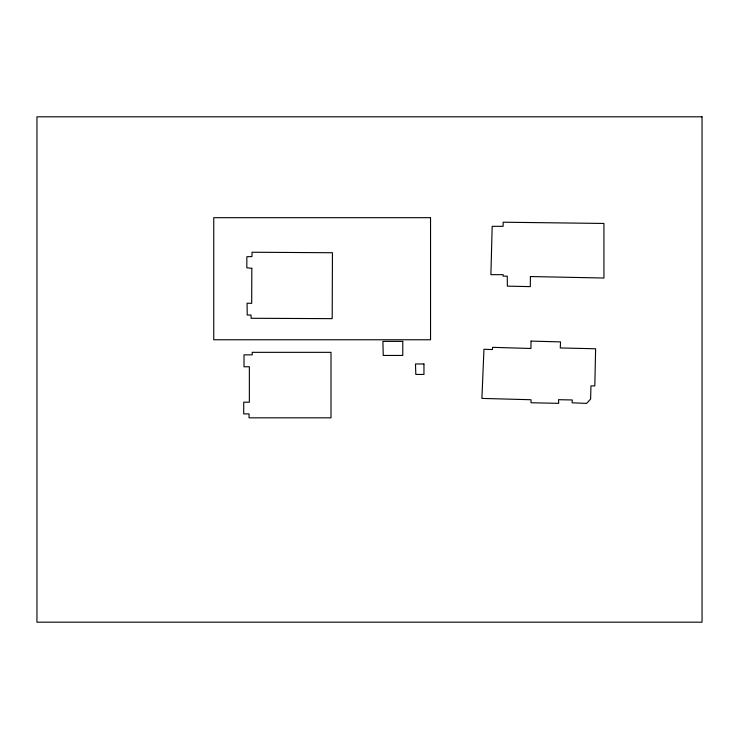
<?xml version="1.0" encoding="UTF-8"?>
<svg xmlns="http://www.w3.org/2000/svg" width="739" height="739" viewBox="0 0 739 739"><rect width="100%" height="100%" fill="white"/><g stroke="black" fill="none" stroke-linecap="round" stroke-linejoin="round"><path stroke-width="1.11" d="M251.823 268.312L251.694 303.323L247.085 303.202L247.214 315.036L251.075 315.036L251.075 318.278L332.19 318.648L332.439 252.738L252.073 252.239L251.944 256.599L246.835 256.729L246.835 267.814L251.823 268.312M530.417 276.534L530.297 286.63L507.37 286.132L507.25 276.164L503.139 276.164L503.139 274.668L490.89 274.668L492.174 226.328L503.139 226.328L503.139 222.217L603.929 223.455L603.929 278.03L530.417 276.534M531.045 341.095L530.935 348.475L492.58 347.348L492.423 349.547L483.953 349.279L481.911 398.404L530.99 399.744L531.036 402.755L558.712 403.337L558.499 399.697L572.235 399.965L572.125 402.801L586.609 403.392L590.627 399.051L590.951 385.906L594.812 385.906L595.616 348.762L560.273 347.958L560.541 341.898L531.045 341.095M252.285 352.337L252.184 354.859L244.009 354.859L244.009 366.766L249.357 366.766L249.357 402.192L243.713 402.192L243.713 413.895L249.061 413.895L249.061 417.831L331.007 417.831L331.007 352.337L252.285 352.337M702.05 116.817L36.95 116.817L36.95 622.183L702.05 622.183L702.05 116.817M430.541 217.682L213.747 217.682L213.747 339.764L430.541 339.764L430.541 217.682M402.773 341.39L382.904 341.39L383.236 355.45L402.773 355.45L402.773 341.39M423.955 363.976L415.484 363.976L415.826 374.442L423.955 374.442L423.955 363.976"/></g></svg>
